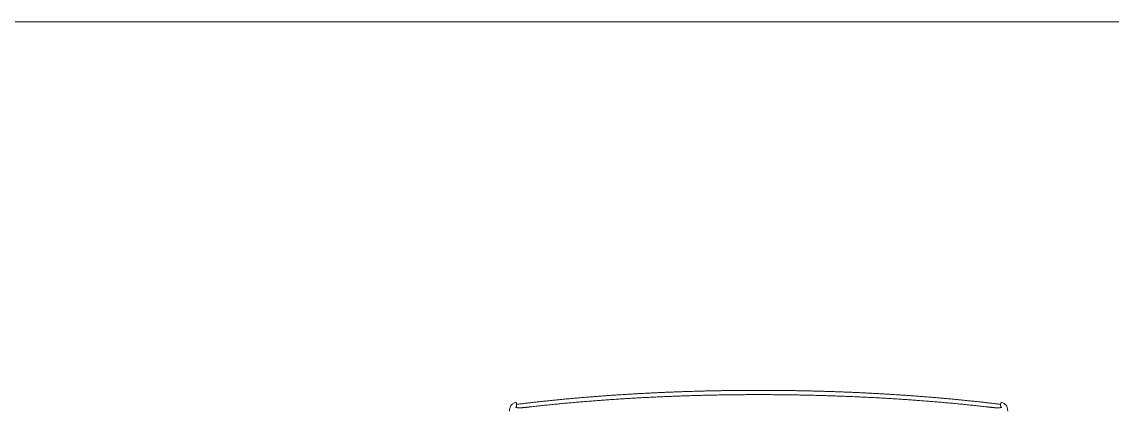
# Model space of a CAD drawing. Extents: x -2012 to 34975, y -1043 to 8321.
# Drawn here: x 33615.2 to 33732.7, y 2365.4 to 2407 of the extents above; entities that cross this region are included whole.
import ezdxf
from ezdxf.xclip import XClip

# ---------------------------------------------------------------- set-up
doc = ezdxf.new("R2010")
doc.units = 0
doc.header["$LTSCALE"] = 25
doc.header["$XCLIPFRAME"] = 0
doc.layers.get('0').update_dxf_attribs({"color": 9, "lineweight": 9})
doc.layers.add('04', color=9, linetype='Continuous', lineweight=9)
doc.layers.add('06D', color=9, linetype='Continuous', lineweight=9)

# ---------------------------------------------------------------- blocks, each defined once
blk = doc.blocks.new('p-araba-polo')
at = {"extrusion": (0, 0, -1)}
for p, q in [((0.0142, 0.2609), (0.0139, 0.261)), ((0.0151, 0.2608), (0.014, 0.2609)), ((0.015, 0.2608), (0.0143, 0.2609)), ((0.0183, 0.2612), (0.0184, 0.2612))]:
    blk.add_line(p, q, dxfattribs=at)
for p, q in [((0.0142, -0.2609), (0.0139, -0.261)), ((0.0151, -0.2608), (0.014, -0.2609)), ((0.015, -0.2608), (0.0143, -0.2609)), ((0.0183, -0.2612), (0.0184, -0.2612))]:
    blk.add_line(p, q)
for points, degree in [([(0.0151, 0.2608), (0.0105, 0.2237), (0.0069, 0.1865), (0.0041, 0.1493), (0.002, 0.112), (0.0007, 0.0747), (0, 0.0373), (0, 0)], 7), ([(0.0135, 0.2611), (0.0133, 0.2612), (0.0132, 0.2613), (0.0131, 0.2618)], 3), ([(0.0138, 0.261), (0.0139, 0.261), (0.0139, 0.261), (0.0139, 0.261), (0.0139, 0.261), (0.014, 0.261)], 5), ([(0.014, 0.261), (0.014, 0.261), (0.014, 0.261), (0.014, 0.2609), (0.014, 0.2609), (0.014, 0.2609), (0.014, 0.2609), (0.014, 0.2609)], 7), ([(0.014, 0.2609), (0.0141, 0.2609), (0.0142, 0.2609), (0.0145, 0.2609)], 3), ([(0.014, 0.2609), (0.014, 0.2609), (0.0141, 0.2609), (0.0141, 0.2609), (0.0142, 0.2609), (0.0142, 0.2609), (0.0143, 0.2609), (0.0144, 0.2609)], 7), ([(0.0151, 0.2608), (0.015, 0.2608), (0.015, 0.2608), (0.015, 0.2608), (0.0151, 0.2608), (0.0151, 0.2608)], 5), ([(0.0151, 0.2608), (0.015, 0.2608), (0.015, 0.2608), (0.015, 0.2608), (0.0151, 0.2608), (0.0151, 0.2608)], 5), ([(0.0151, 0.2608), (0.0168, 0.2608), (0.0185, 0.2609)], 2), ([(0.0188, 0.2579), (0.0188, 0.2596), (0.0187, 0.2609), (0.0185, 0.2615), (0.0183, 0.2617), (0.018, 0.2618), (0.0178, 0.2618)], 6), ([(0.0182, 0.2612), (0.0182, 0.2612), (0.0183, 0.2612), (0.0184, 0.2612), (0.0184, 0.2612)], 4), ([(0.0184, 0.2612), (0.0184, 0.2612), (0.0184, 0.2612), (0.0183, 0.2612), (0.0183, 0.2612), (0.0182, 0.2612), (0.0182, 0.2612)], 6), ([(0.0178, 0.246), (0.018, 0.248), (0.0183, 0.2499), (0.0185, 0.2517), (0.0186, 0.2536), (0.0188, 0.2552), (0.0188, 0.2567), (0.0188, 0.2579)], 7), ([(0.0046, 0), (0.0046, 0.0492), (0.0059, 0.0986), (0.0084, 0.1478), (0.0122, 0.197), (0.0178, 0.246)], 5), ([(0.0178, 0.246), (0.0178, 0.246), (0.018, 0.246), (0.0183, 0.246)], 3), ([(0, 0), (0, 0), (-0.0001, 0), (-0.0001, 0), (0, 0), (0, 0)], 5), ([(0.0151, -0.2608), (0.0105, -0.2237), (0.0069, -0.1865), (0.0041, -0.1493), (0.002, -0.112), (0.0007, -0.0747), (0, -0.0373), (0, 0)], 7), ([(0, 0), (0, 0), (-0.0001, 0), (-0.0001, 0), (0, 0), (0, 0)], 5), ([(0.0046, 0), (0.0046, -0.0492), (0.0059, -0.0986), (0.0084, -0.1478), (0.0122, -0.197), (0.0178, -0.246)], 5), ([(0.0178, -0.246), (0.018, -0.2479), (0.0183, -0.2499), (0.0185, -0.2517), (0.0186, -0.2536), (0.0188, -0.2552), (0.0188, -0.2567), (0.0188, -0.2579)], 7), ([(0.0178, -0.246), (0.0178, -0.246), (0.018, -0.246), (0.0183, -0.246)], 3), ([(0.0188, -0.2579), (0.0188, -0.2596), (0.0187, -0.2609), (0.0185, -0.2615), (0.0183, -0.2617), (0.018, -0.2618), (0.0178, -0.2618)], 6), ([(0.0135, -0.2611), (0.0133, -0.2612), (0.0132, -0.2613), (0.0131, -0.2618)], 3), ([(0.0138, -0.261), (0.0139, -0.261), (0.0139, -0.261), (0.0139, -0.261), (0.0139, -0.261), (0.014, -0.261)], 5), ([(0.014, -0.2609), (0.0141, -0.2609), (0.0142, -0.2609), (0.0145, -0.2609)], 3), ([(0.014, -0.2609), (0.014, -0.2609), (0.0141, -0.2609), (0.0141, -0.2609), (0.0142, -0.2609), (0.0142, -0.2609), (0.0143, -0.2609), (0.0144, -0.2609)], 7), ([(0.014, -0.261), (0.014, -0.261), (0.014, -0.261), (0.014, -0.2609), (0.014, -0.2609), (0.014, -0.2609), (0.014, -0.2609), (0.014, -0.2609)], 7), ([(0.0151, -0.2608), (0.015, -0.2608), (0.015, -0.2608), (0.015, -0.2608), (0.0151, -0.2608), (0.0151, -0.2608)], 5), ([(0.0151, -0.2608), (0.015, -0.2608), (0.015, -0.2608), (0.015, -0.2608), (0.0151, -0.2608), (0.0151, -0.2608)], 5), ([(0.0151, -0.2608), (0.0168, -0.2608), (0.0185, -0.2609)], 2), ([(0.0182, -0.2612), (0.0182, -0.2612), (0.0183, -0.2612), (0.0184, -0.2612), (0.0184, -0.2612)], 4), ([(0.0184, -0.2612), (0.0184, -0.2612), (0.0184, -0.2612), (0.0183, -0.2612), (0.0183, -0.2612), (0.0182, -0.2612), (0.0182, -0.2612)], 6)]:
    blk.add_open_spline(points, degree=degree)
for points, degree, knots in [([(0.0131, 0.2618), (0.0133, 0.2628), (0.0142, 0.265), (0.0174, 0.2679), (0.019, 0.2683), (0.0226, 0.2686)], 3, [0, 0, 0, 0, 0.07302, 0.262364, 1, 1, 1, 1]), ([(0.014, 0.261), (0.014, 0.261), (0.014, 0.2609), (0.014, 0.2609), (0.014, 0.2609)], 2, [0, 0, 0, 0.5, 0.5, 1, 1, 1]), ([(0.0131, -0.2618), (0.0133, -0.2628), (0.0142, -0.265), (0.0174, -0.2679), (0.019, -0.2683), (0.0226, -0.2686)], 3, [0, 0, 0, 0, 0.07302, 0.262364, 1, 1, 1, 1]), ([(0.014, -0.261), (0.014, -0.261), (0.014, -0.2609), (0.014, -0.2609), (0.014, -0.2609)], 2, [0, 0, 0, 0.5, 0.5, 1, 1, 1])]:
    blk.add_open_spline(points, degree=degree, knots=knots)

msp = doc.modelspace()

# ---------------------------------------------------------------- linework, layer by layer
at = {"layer": '06D'}
msp.add_lwpolyline([(33574.41, 2407.04), (33824.41, 2407.04), (33824.41, 1907.04), (33574.41, 1907.04)], close=True, dxfattribs=at)

# ---------------------------------------------------------------- block references
at = {"layer": '04'}
ref = msp.add_blockref('p-araba-polo', (33694.6, 2367.29), dxfattribs=dict(at, xscale=100, yscale=100, zscale=100, rotation=270))
XClip(ref).set_block_clipping_path([(-0.0924763951, -0.9835002962), (4.0650970395, 0.9845199444)])

doc.saveas('drawing.dxf')
